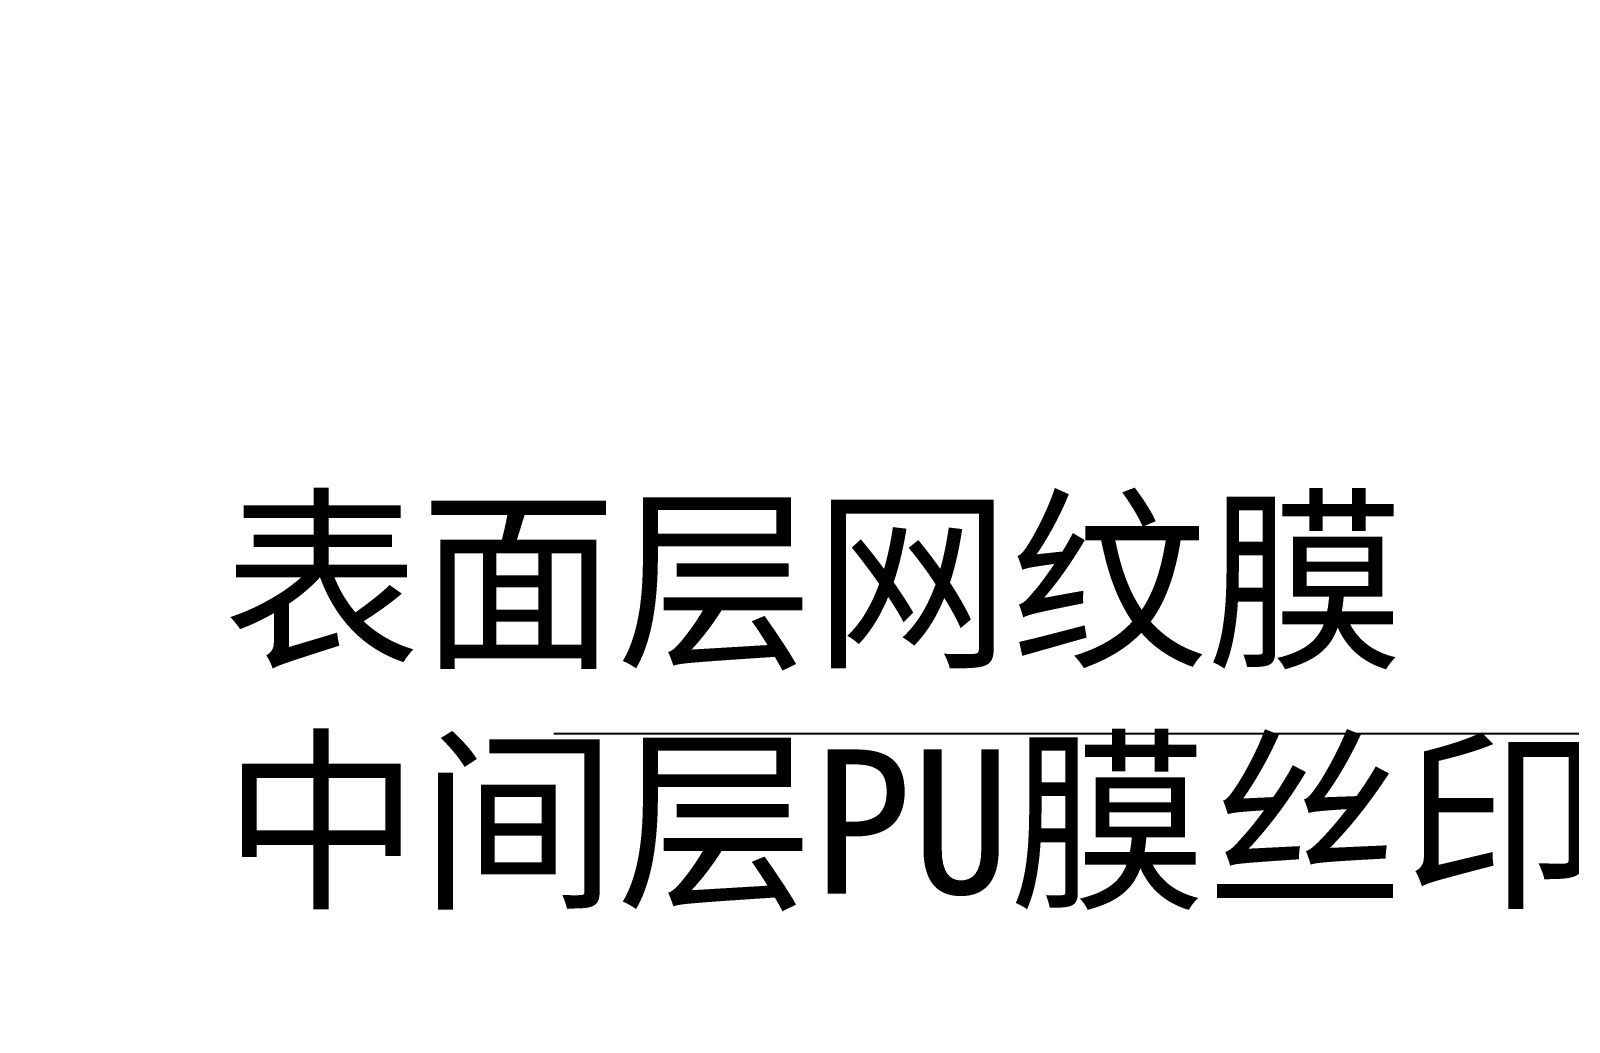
# Model space of a CAD drawing. Header units: millimetres. Extents: x 20905 to 43117, y -15595 to -5301.
# Drawn here: x 21054.26 to 21096.9, y -15152.01 to -15124.54 of the extents above; entities that cross this region are included whole.
import ezdxf

# ---------------------------------------------------------------- set-up
doc = ezdxf.new("R2010")
doc.units = ezdxf.units.MM
doc.header["$LTSCALE"] = 0.2
doc.header["$PDMODE"] = 35
doc.layers.add('DIM', color=4, linetype='Continuous')
doc.styles.add('2', font='')
doc.styles.add('TXT', font='arial.ttf', dxfattribs={"height": 3.5})
doc.styles.add('宋体', font='arial.ttf')
doc.styles.get('2').set_extended_font_data('SimSun')
doc.dimstyles.new('STANDARD$0', dxfattribs={"dimtxt": 1.8, "dimasz": 2, "dimexe": 0.5, "dimexo": 0.6, "dimgap": 0.3, "dimtad": 0, "dimzin": 9, "dimdsep": 46, "dimtxsty": 'TXT', "dimcen": -2, "dimclrd": 256, "dimclre": 256, "dimclrt": 256, "dimadec": 1, "dimazin": 2, "dimtp": 0.2, "dimtm": 0.2, "dimtfac": 0.5, "dimtmove": 0, "dimatfit": 3, "dimfxl": 1, "dimtolj": 2, "dimarcsym": 0})
doc.dimstyles.new('标注1', dxfattribs={"dimscale": 2, "dimtxt": 2, "dimasz": 1.5, "dimexe": 0.6, "dimexo": 0.625, "dimtad": 1, "dimzin": 1, "dimdsep": 46, "dimtxsty": '2', "dimcen": 2.5, "dimclrd": 4, "dimclre": 4, "dimadec": 0, "dimazin": 0, "dimtfac": 1, "dimtmove": 0, "dimatfit": 3, "dimfxl": 1, "dimtolj": 1, "dimtzin": 0, "dimarcsym": 1})

# ---------------------------------------------------------------- blocks, each defined once
blk = doc.blocks.new('*D21')
at = {"layer": 'Defpoints', "color": 0, "transparency": 16777216}
for p in [(21069.084, -15114.003), (21014.479, -15123.923), (21062.95, -15123.923)]:
    blk.add_point(p, dxfattribs=at)
at = {"layer": 'DIM', "lineweight": -2, "transparency": 16777216}
for p, q in [((21014.479, -15111.503), (21014.479, -15109.003)), ((21068.584, -15114.003), (21012.479, -15114.003)), ((21014.479, -15114.003), (21014.479, -15123.923)), ((21062.45, -15123.923), (21012.479, -15123.923)), ((21014.479, -15126.423), (21014.479, -15152.009))]:
    blk.add_line(p, q, dxfattribs=at)
at = {"layer": 'DIM', "transparency": 16777216}
for points in [[(21014.063, -15111.503), (21014.896, -15111.503), (21014.479, -15114.003)], [(21014.063, -15126.423), (21014.896, -15126.423), (21014.479, -15123.923)]]:
    blk.add_solid(points, dxfattribs=at)
at = {"layer": 'DIM', "transparency": 16777216, "insert": (21009.546, -15140.466), "char_height": 6, "attachment_point": 5, "rotation": 90, "style": '宋体'}
blk.add_mtext('\\A2;(9.92)', dxfattribs=at)

msp = doc.modelspace()

# ---------------------------------------------------------------- texts
at = {"layer": 'DIM', "insert": (21059.5867, -15137.7815), "char_height": 4, "width": 72.604559, "attachment_point": 1, "style": '宋体'}
msp.add_mtext('{\\fSimHei|b0|i0|c134|p49;表面层网纹膜\\P中间层PU膜丝印白色字符}', dxfattribs=at)

# ---------------------------------------------------------------- dimensions: what is measured, and where the dimension line sits
at = {"layer": 'DIM'}
dim = msp.add_linear_dim(base=(21014.4793, -15123.923), p1=(21069.0837, -15114.003), p2=(21062.9503, -15123.923), angle=90, text='(<>)', dimstyle='STANDARD$0', override={"dimtxt": 6, "dimasz": 2.5, "dimexe": 2, "dimexo": 0.5, "dimgap": 1, "dimtad": 1, "dimzin": 0, "dimtxsty": '宋体', "dimaunit": 1, "dimadec": 4, "dimatfit": 0, "dimtvp": 0.928571, "dimarcsym": 2}, dxfattribs=at)
dim.commit()
dim.dimension.update_dxf_attribs({"geometry": '*D21', "text_midpoint": (21009.5462, -15140.466)})

# ---------------------------------------------------------------- leaders
msp.add_leader([(21113.3818, -15120.7931), (21103.8877, -15144.0224), (21068.7584, -15144.0224)], dimstyle='标注1', override={"dimclrd": 256, "dimclre": 256, "dimtol": 1, "dimtp": 0.2, "dimtm": 0.2}, dxfattribs=at)

doc.saveas('drawing.dxf')
